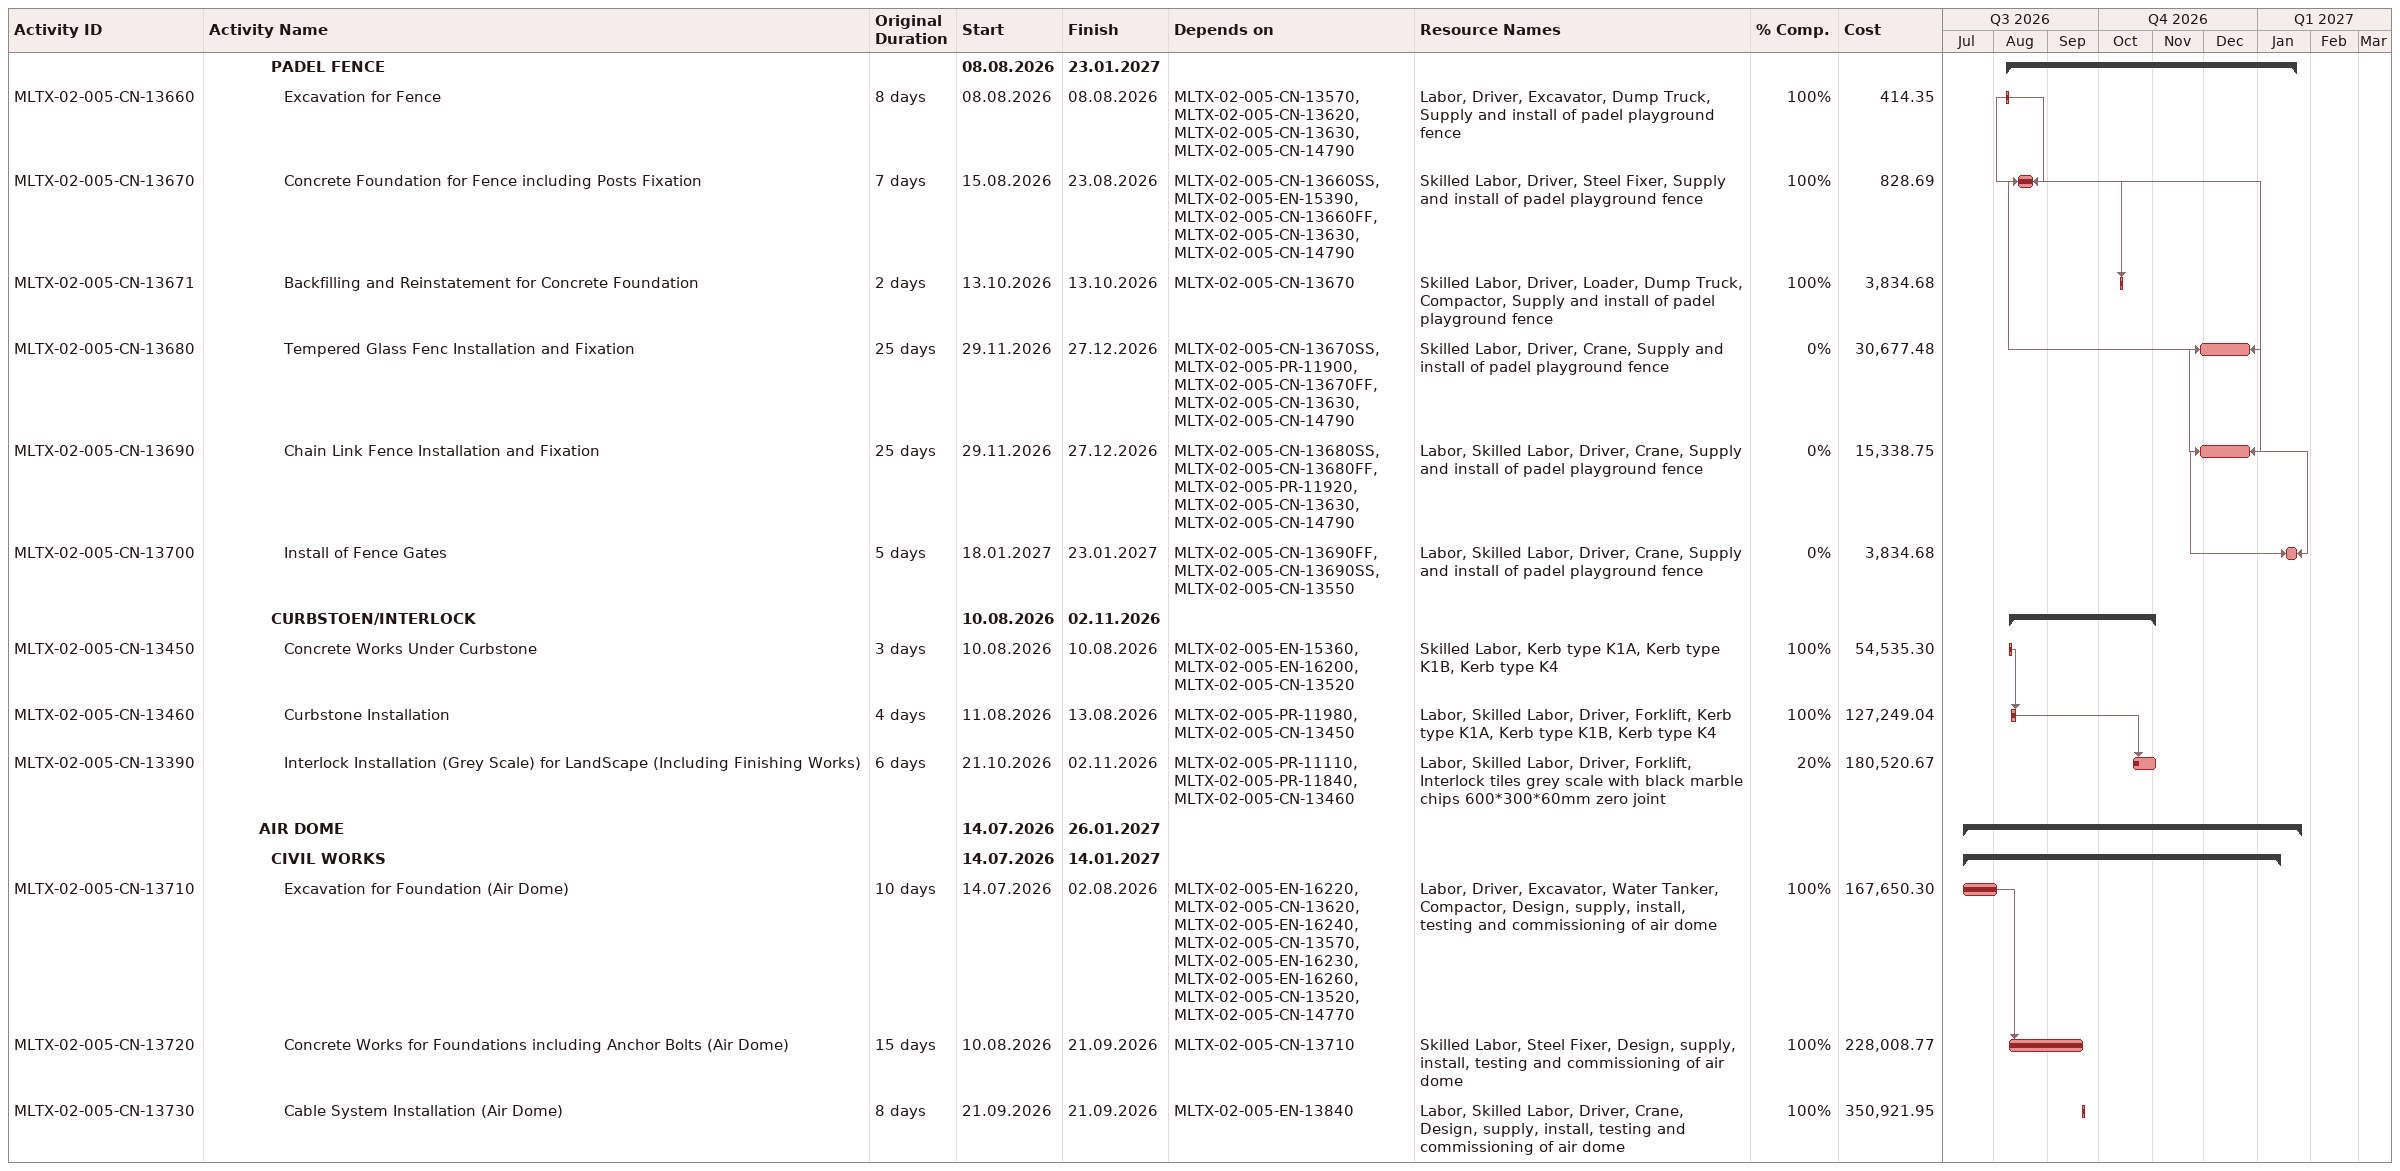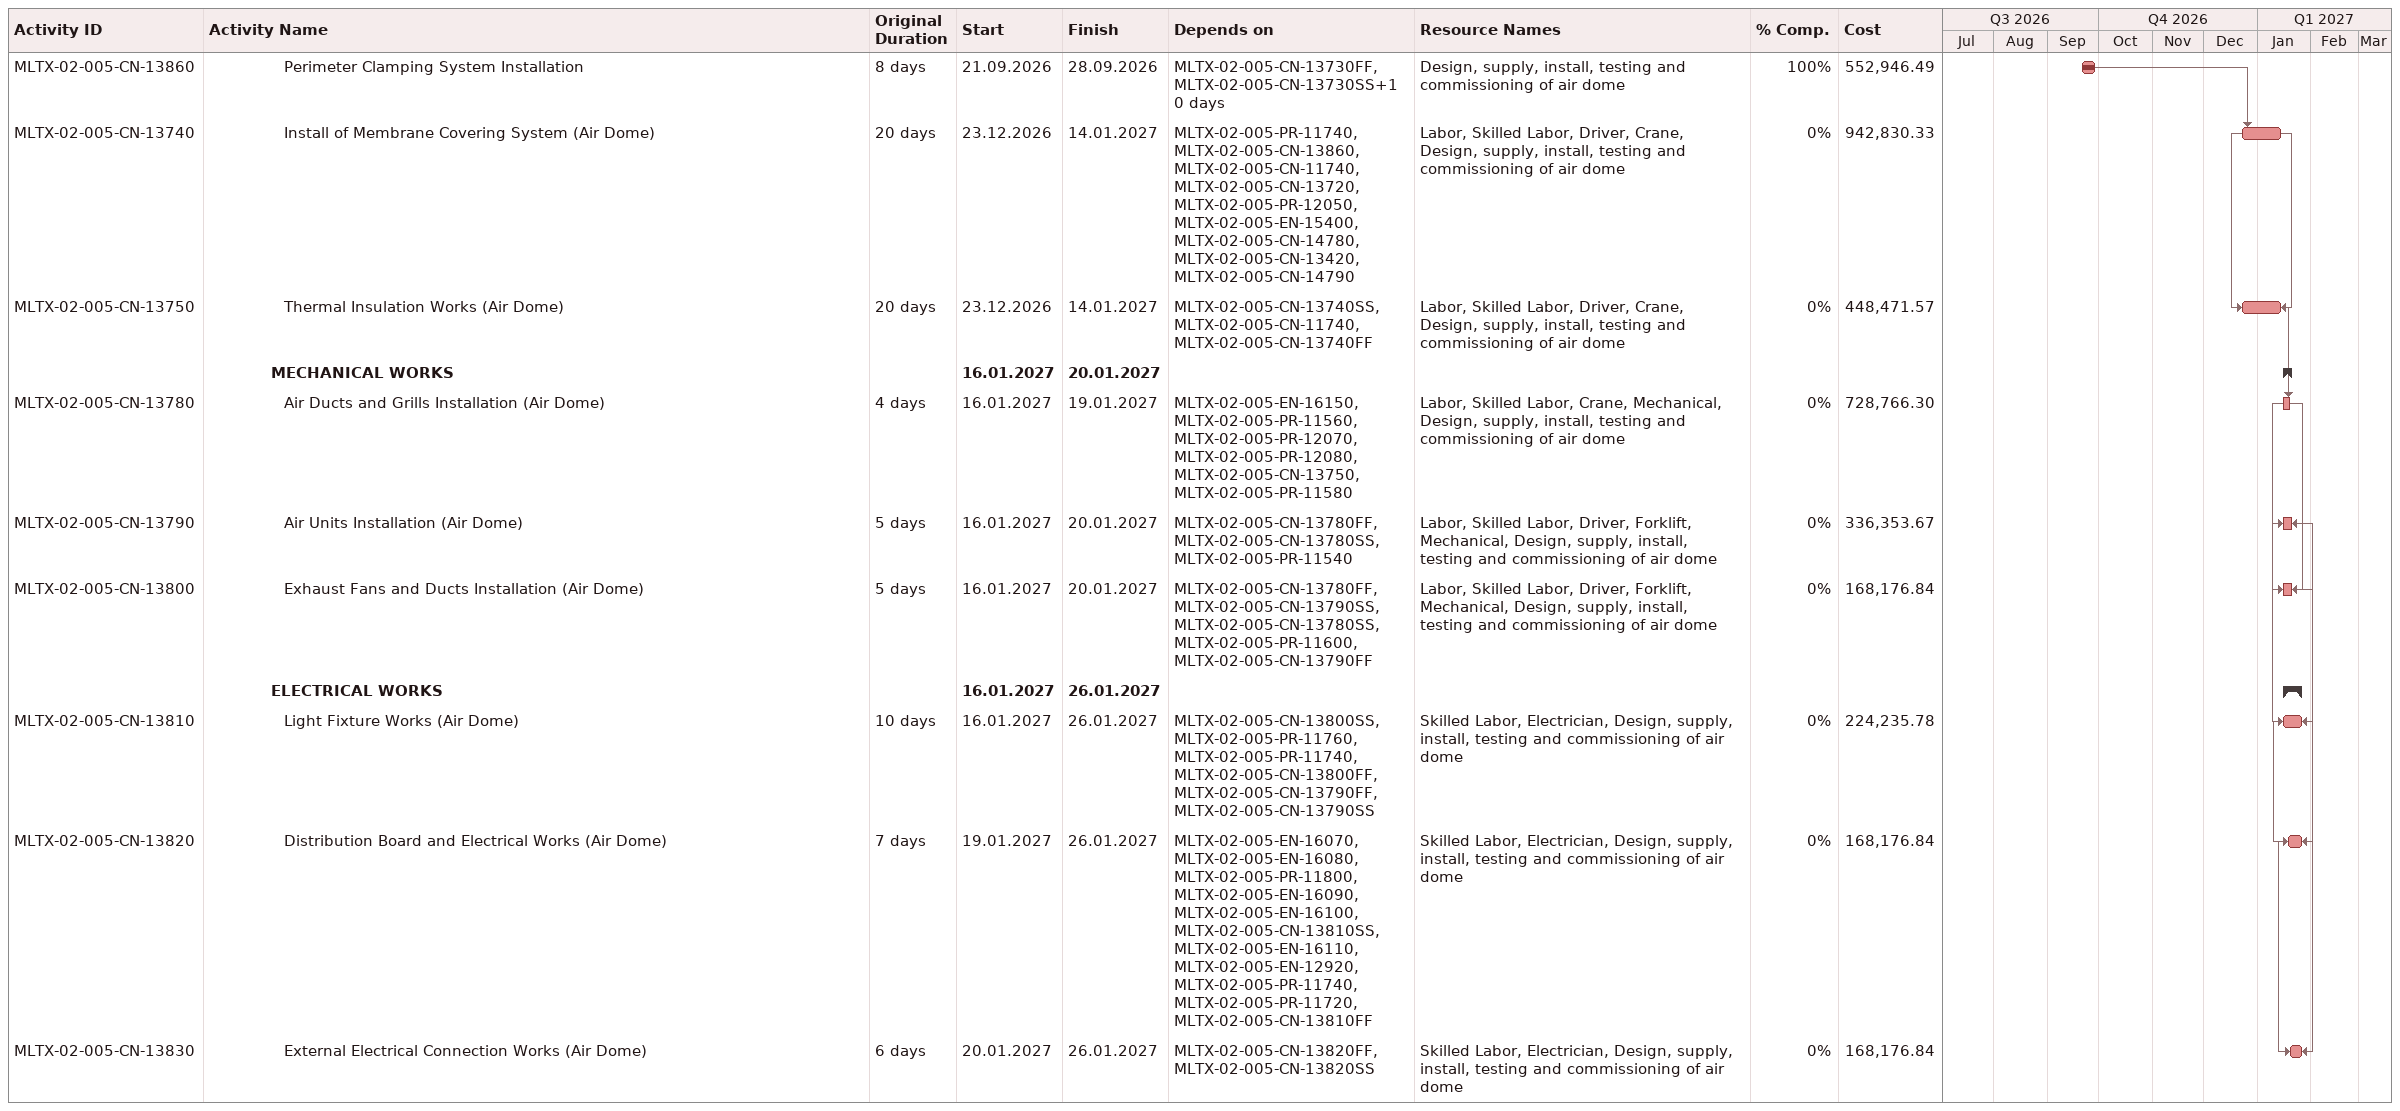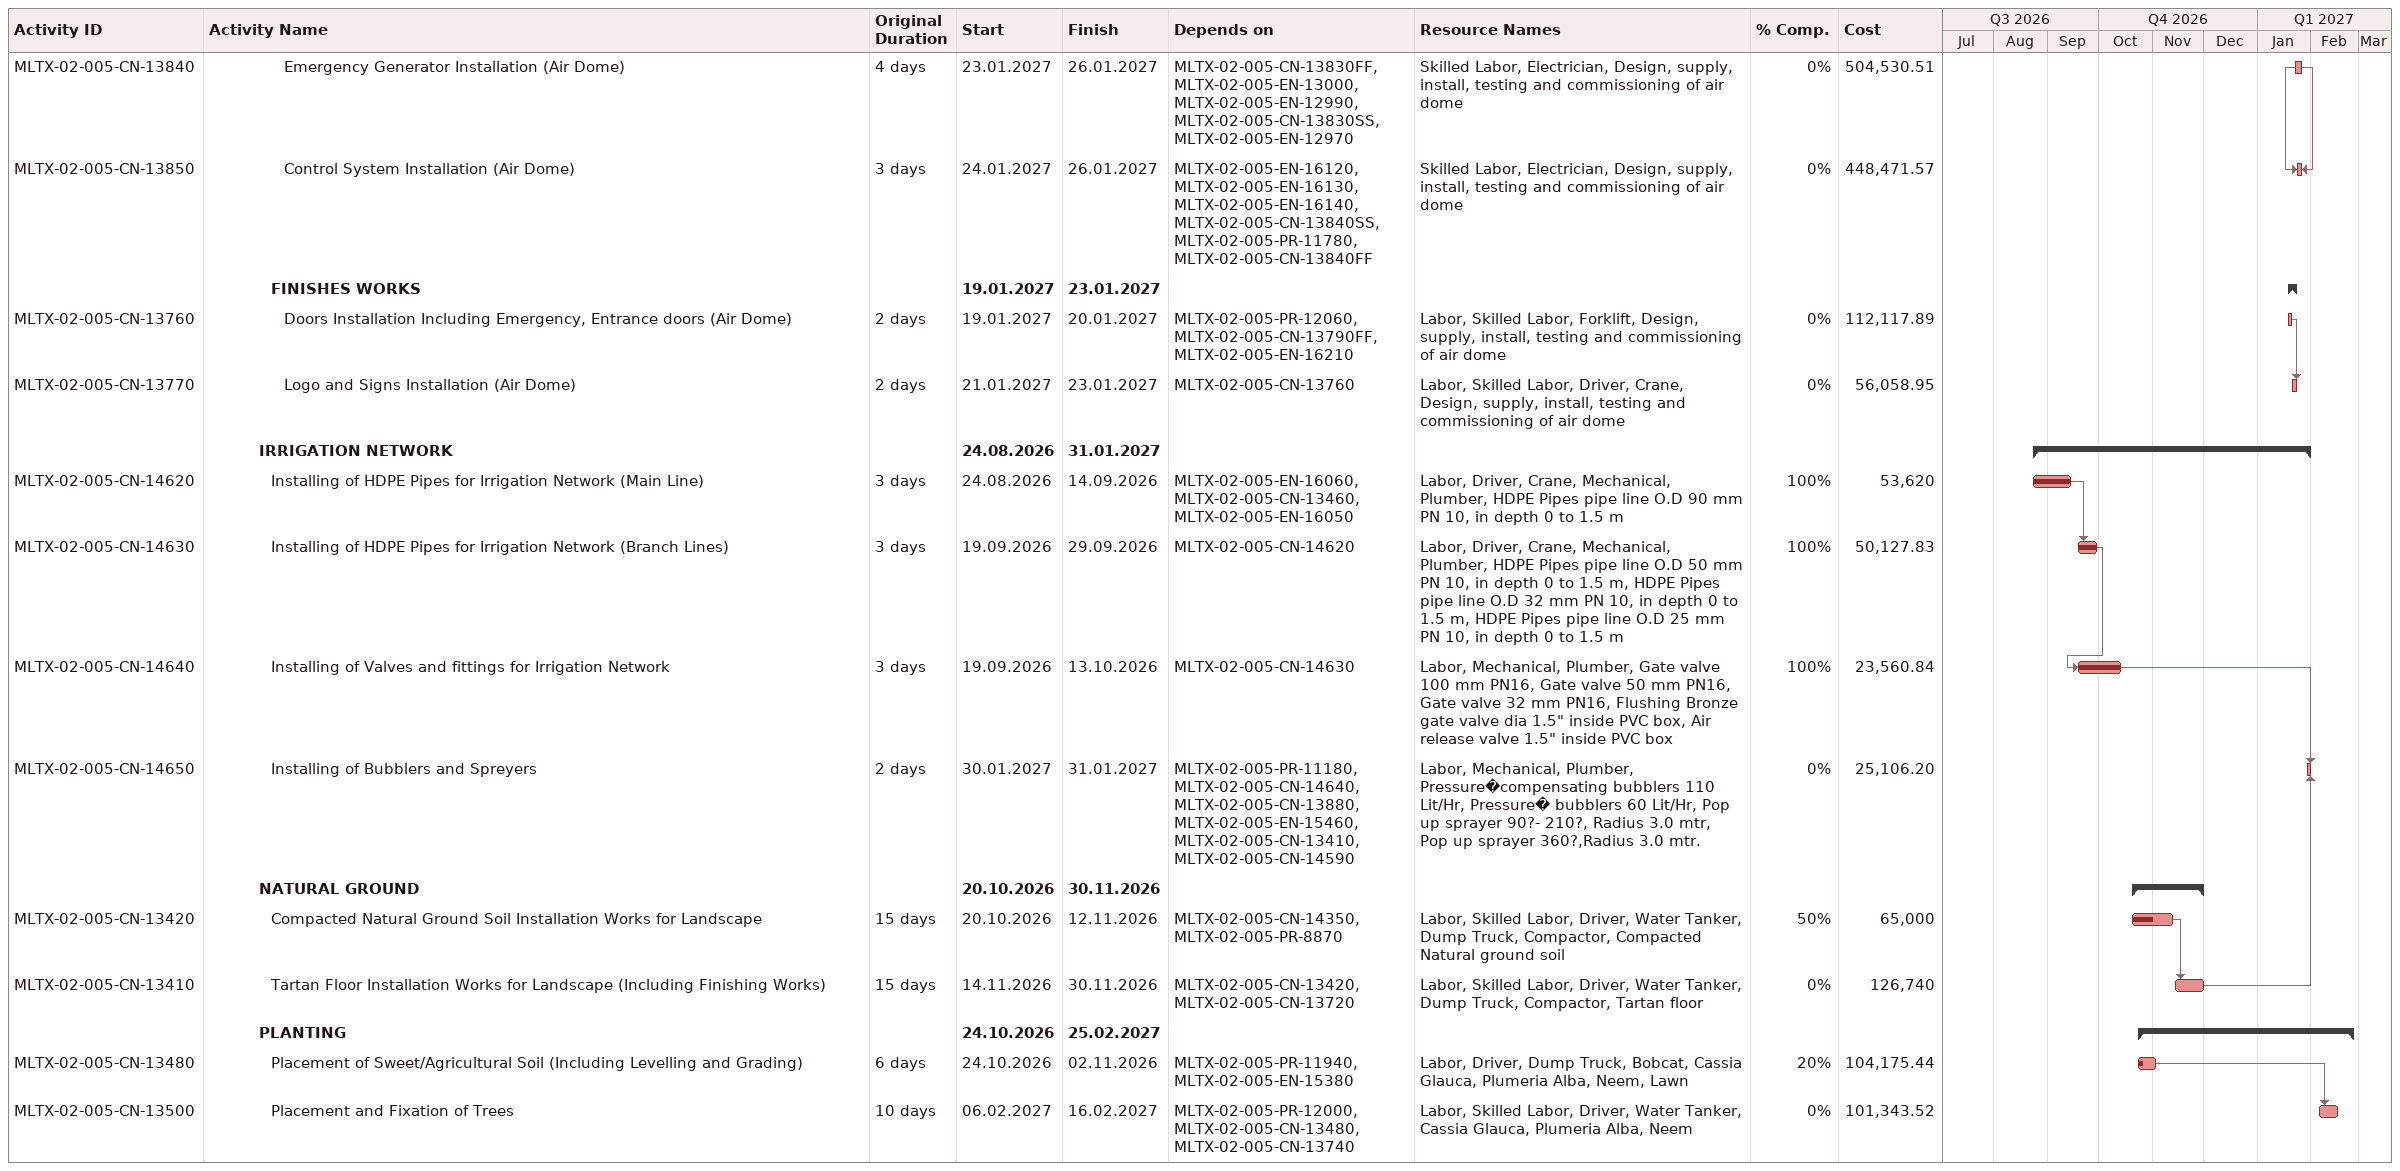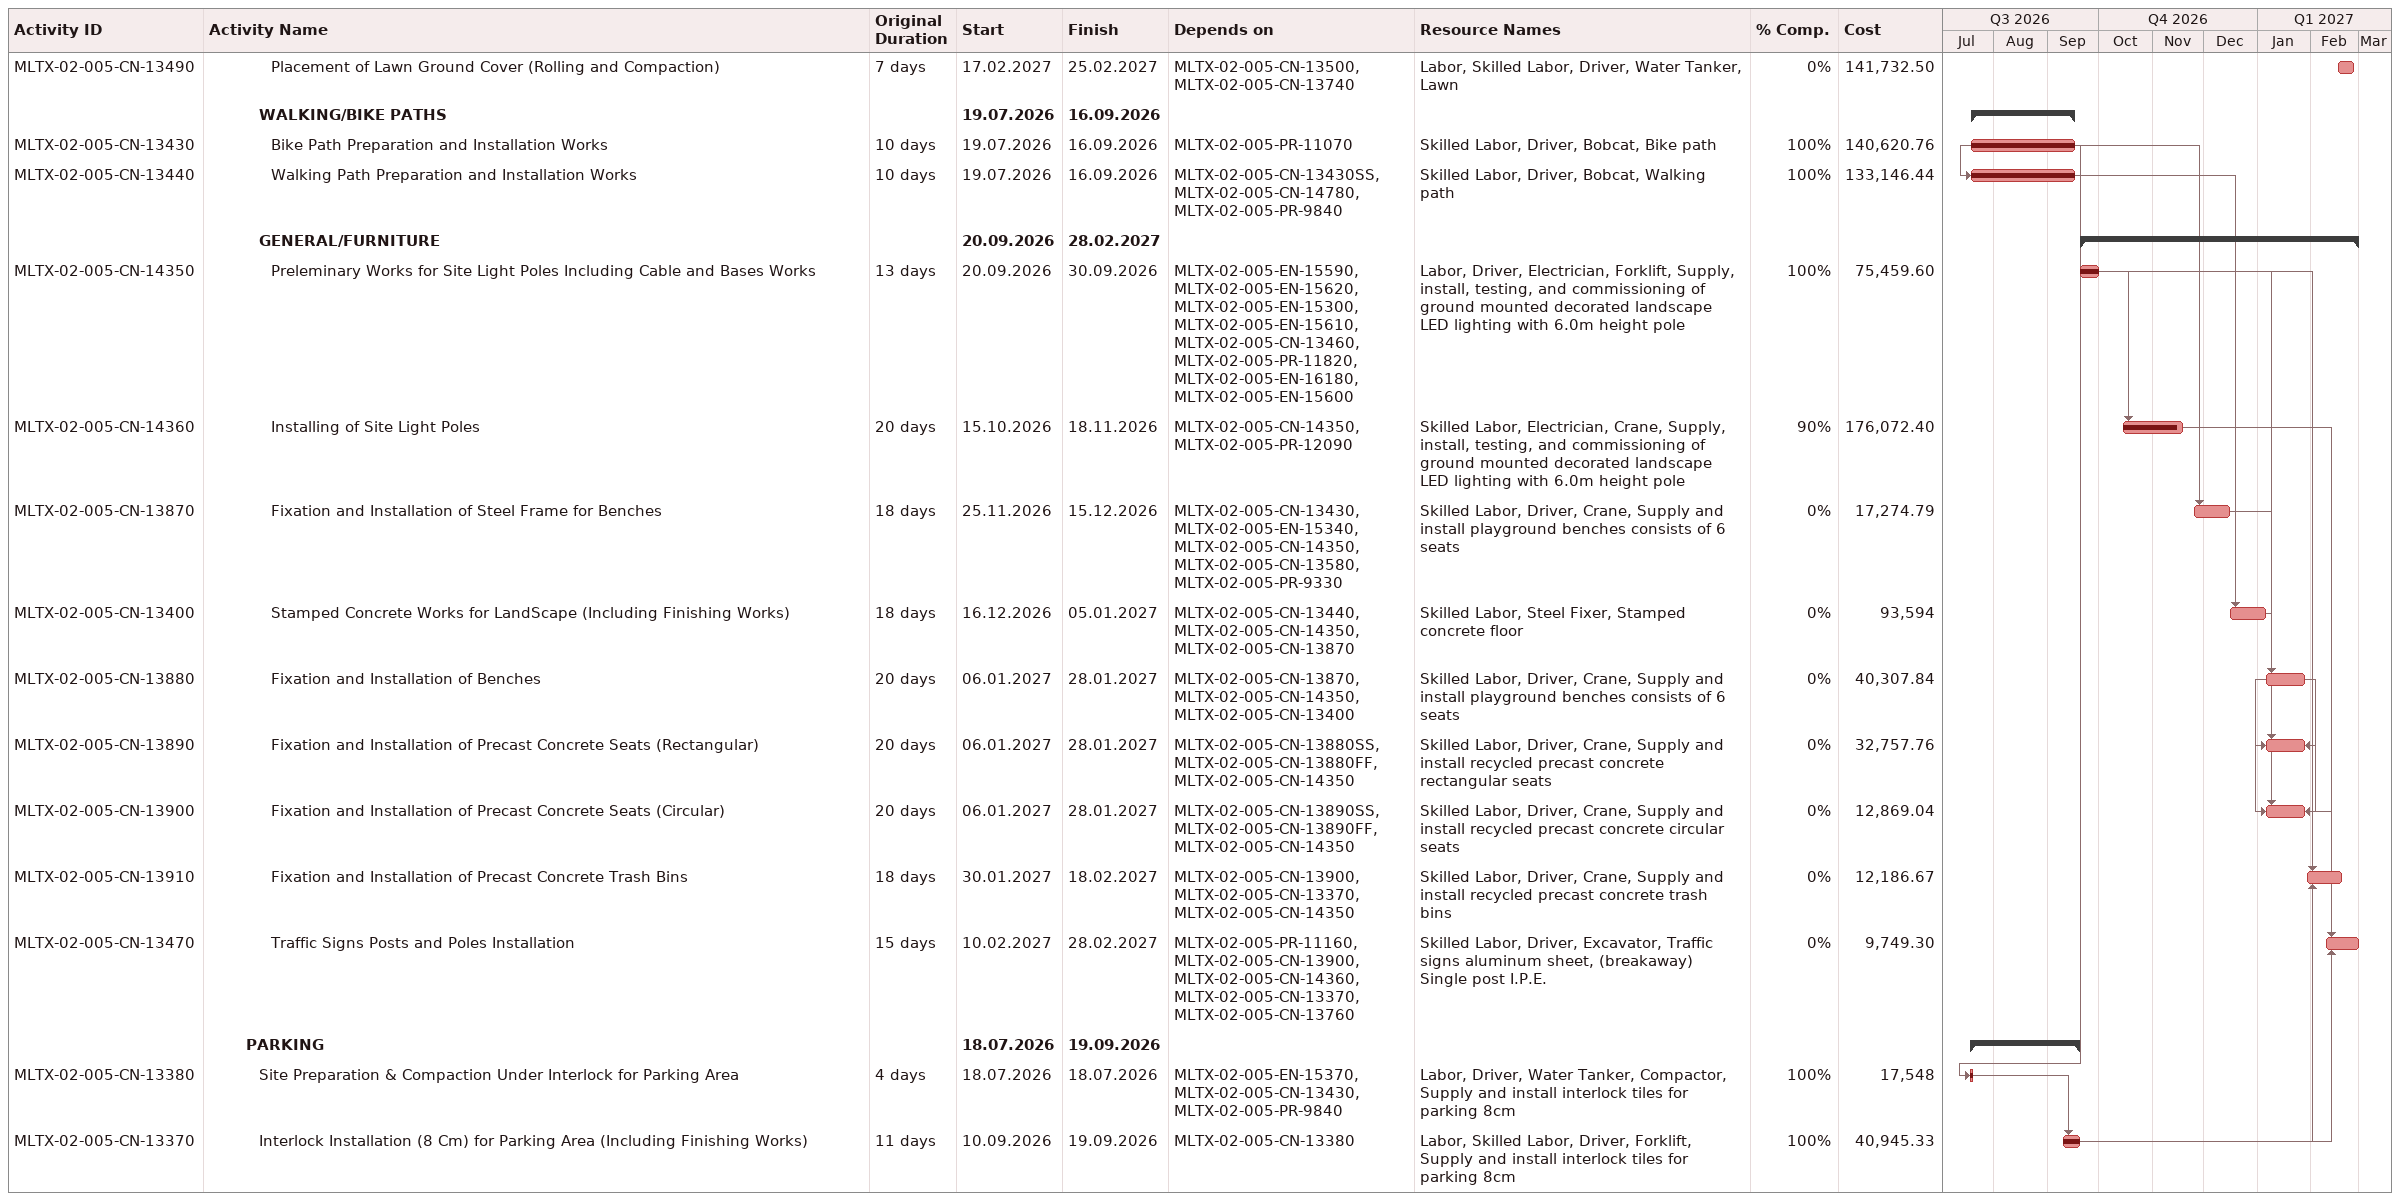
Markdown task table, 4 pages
| ID | Level | Task | Original duration | Start | Finish | Predecessors | Resources | % complete | Cost |
|---|---|---|---|---|---|---|---|---|---|
|  | 6 | **PADEL FENCE** |  | 2026-08-08 | 2027-01-23 |  |  |  |  |
| MLTX-02-005-CN-13660 | 7 | Excavation for Fence | 8d | 2026-08-08 | 2026-08-08 | MLTX-02-005-CN-13570, MLTX-02-005-CN-13620, MLTX-02-005-CN-13630, MLTX-02-005-CN-14790 | Labor, Driver, Excavator, Dump Truck, Supply and install of padel playground fence | 100 | 414.35 |
| MLTX-02-005-CN-13670 | 7 | Concrete Foundation for Fence including Posts Fixation | 7d | 2026-08-15 | 2026-08-23 | MLTX-02-005-CN-13660SS, MLTX-02-005-EN-15390, MLTX-02-005-CN-13660FF, MLTX-02-005-CN-13630, MLTX-02-005-CN-14790 | Skilled Labor, Driver, Steel Fixer, Supply and install of padel playground fence | 100 | 828.69 |
| MLTX-02-005-CN-13671 | 7 | Backfilling and Reinstatement for Concrete Foundation | 2d | 2026-10-13 | 2026-10-13 | MLTX-02-005-CN-13670 | Skilled Labor, Driver, Loader, Dump Truck, Compactor, Supply and install of padel playground fence | 100 | 3834.68 |
| MLTX-02-005-CN-13680 | 7 | Tempered Glass Fenc Installation and Fixation | 25d | 2026-11-29 | 2026-12-27 | MLTX-02-005-CN-13670SS, MLTX-02-005-PR-11900, MLTX-02-005-CN-13670FF, MLTX-02-005-CN-13630, MLTX-02-005-CN-14790 | Skilled Labor, Driver, Crane, Supply and install of padel playground fence | 0 | 30677.48 |
| MLTX-02-005-CN-13690 | 7 | Chain Link Fence Installation and Fixation | 25d | 2026-11-29 | 2026-12-27 | MLTX-02-005-CN-13680SS, MLTX-02-005-CN-13680FF, MLTX-02-005-PR-11920, MLTX-02-005-CN-13630, MLTX-02-005-CN-14790 | Labor, Skilled Labor, Driver, Crane, Supply and install of padel playground fence | 0 | 15338.75 |
| MLTX-02-005-CN-13700 | 7 | Install of Fence Gates | 5d | 2027-01-18 | 2027-01-23 | MLTX-02-005-CN-13690FF, MLTX-02-005-CN-13690SS, MLTX-02-005-CN-13550 | Labor, Skilled Labor, Driver, Crane, Supply and install of padel playground fence | 0 | 3834.68 |
|  | 6 | **CURBSTOEN/INTERLOCK** |  | 2026-08-10 | 2026-11-02 |  |  |  |  |
| MLTX-02-005-CN-13450 | 7 | Concrete Works Under Curbstone | 3d | 2026-08-10 | 2026-08-10 | MLTX-02-005-EN-15360, MLTX-02-005-EN-16200, MLTX-02-005-CN-13520 | Skilled Labor, Kerb type K1A, Kerb type K1B, Kerb type K4 | 100 | 54535.30 |
| MLTX-02-005-CN-13460 | 7 | Curbstone Installation | 4d | 2026-08-11 | 2026-08-13 | MLTX-02-005-PR-11980, MLTX-02-005-CN-13450 | Labor, Skilled Labor, Driver, Forklift, Kerb type K1A, Kerb type K1B, Kerb type K4 | 100 | 127249.04 |
| MLTX-02-005-CN-13390 | 7 | Interlock Installation (Grey Scale) for LandScape (Including Finishing Works) | 6d | 2026-10-21 | 2026-11-02 | MLTX-02-005-PR-11110, MLTX-02-005-PR-11840, MLTX-02-005-CN-13460 | Labor, Skilled Labor, Driver, Forklift, Interlock tiles grey scale with black marble chips 600*300*60mm zero joint | 20 | 180520.67 |
|  | 5 | **AIR DOME** |  | 2026-07-14 | 2027-01-26 |  |  |  |  |
|  | 6 | **CIVIL WORKS** |  | 2026-07-14 | 2027-01-14 |  |  |  |  |
| MLTX-02-005-CN-13710 | 7 | Excavation for Foundation (Air Dome) | 10d | 2026-07-14 | 2026-08-02 | MLTX-02-005-EN-16220, MLTX-02-005-CN-13620, MLTX-02-005-EN-16240, MLTX-02-005-CN-13570, MLTX-02-005-EN-16230, MLTX-02-005-EN-16260, MLTX-02-005-CN-13520, MLTX-02-005-CN-14770 | Labor, Driver, Excavator, Water Tanker, Compactor, Design, supply, install, testing and commissioning of air dome | 100 | 167650.30 |
| MLTX-02-005-CN-13720 | 7 | Concrete Works for Foundations including Anchor Bolts (Air Dome) | 15d | 2026-08-10 | 2026-09-21 | MLTX-02-005-CN-13710 | Skilled Labor, Steel Fixer, Design, supply, install, testing and commissioning of air dome | 100 | 228008.77 |
| MLTX-02-005-CN-13730 | 7 | Cable System Installation (Air Dome) | 8d | 2026-09-21 | 2026-09-21 | MLTX-02-005-EN-13840 | Labor, Skilled Labor, Driver, Crane, Design, supply, install, testing and commissioning of air dome | 100 | 350921.95 |
| MLTX-02-005-CN-13860 | 7 | Perimeter Clamping System Installation | 8d | 2026-09-21 | 2026-09-28 | MLTX-02-005-CN-13730FF, MLTX-02-005-CN-13730SS+10d | Design, supply, install, testing and commissioning of air dome | 100 | 552946.49 |
| MLTX-02-005-CN-13740 | 7 | Install of Membrane Covering System (Air Dome) | 20d | 2026-12-23 | 2027-01-14 | MLTX-02-005-PR-11740, MLTX-02-005-CN-13860, MLTX-02-005-CN-11740, MLTX-02-005-CN-13720, MLTX-02-005-PR-12050, MLTX-02-005-EN-15400, MLTX-02-005-CN-14780, MLTX-02-005-CN-13420, MLTX-02-005-CN-14790 | Labor, Skilled Labor, Driver, Crane, Design, supply, install, testing and commissioning of air dome | 0 | 942830.33 |
| MLTX-02-005-CN-13750 | 7 | Thermal Insulation Works (Air Dome) | 20d | 2026-12-23 | 2027-01-14 | MLTX-02-005-CN-13740SS, MLTX-02-005-CN-11740, MLTX-02-005-CN-13740FF | Labor, Skilled Labor, Driver, Crane, Design, supply, install, testing and commissioning of air dome | 0 | 448471.57 |
|  | 6 | **MECHANICAL WORKS** |  | 2027-01-16 | 2027-01-20 |  |  |  |  |
| MLTX-02-005-CN-13780 | 7 | Air Ducts and Grills Installation (Air Dome) | 4d | 2027-01-16 | 2027-01-19 | MLTX-02-005-EN-16150, MLTX-02-005-PR-11560, MLTX-02-005-PR-12070, MLTX-02-005-PR-12080, MLTX-02-005-CN-13750, MLTX-02-005-PR-11580 | Labor, Skilled Labor, Crane, Mechanical, Design, supply, install, testing and commissioning of air dome | 0 | 728766.30 |
| MLTX-02-005-CN-13790 | 7 | Air Units Installation (Air Dome) | 5d | 2027-01-16 | 2027-01-20 | MLTX-02-005-CN-13780FF, MLTX-02-005-CN-13780SS, MLTX-02-005-PR-11540 | Labor, Skilled Labor, Driver, Forklift, Mechanical, Design, supply, install, testing and commissioning of air dome | 0 | 336353.67 |
| MLTX-02-005-CN-13800 | 7 | Exhaust Fans and Ducts Installation (Air Dome) | 5d | 2027-01-16 | 2027-01-20 | MLTX-02-005-CN-13780FF, MLTX-02-005-CN-13790SS, MLTX-02-005-CN-13780SS, MLTX-02-005-PR-11600, MLTX-02-005-CN-13790FF | Labor, Skilled Labor, Driver, Forklift, Mechanical, Design, supply, install, testing and commissioning of air dome | 0 | 168176.84 |
|  | 6 | **ELECTRICAL WORKS** |  | 2027-01-16 | 2027-01-26 |  |  |  |  |
| MLTX-02-005-CN-13810 | 7 | Light Fixture Works (Air Dome) | 10d | 2027-01-16 | 2027-01-26 | MLTX-02-005-CN-13800SS, MLTX-02-005-PR-11760, MLTX-02-005-PR-11740, MLTX-02-005-CN-13800FF, MLTX-02-005-CN-13790FF, MLTX-02-005-CN-13790SS | Skilled Labor, Electrician, Design, supply, install, testing and commissioning of air dome | 0 | 224235.78 |
| MLTX-02-005-CN-13820 | 7 | Distribution Board and Electrical Works (Air Dome) | 7d | 2027-01-19 | 2027-01-26 | MLTX-02-005-EN-16070, MLTX-02-005-EN-16080, MLTX-02-005-PR-11800, MLTX-02-005-EN-16090, MLTX-02-005-EN-16100, MLTX-02-005-CN-13810SS, MLTX-02-005-EN-16110, MLTX-02-005-EN-12920, MLTX-02-005-PR-11740, MLTX-02-005-PR-11720, MLTX-02-005-CN-13810FF | Skilled Labor, Electrician, Design, supply, install, testing and commissioning of air dome | 0 | 168176.84 |
| MLTX-02-005-CN-13830 | 7 | External Electrical Connection Works (Air Dome) | 6d | 2027-01-20 | 2027-01-26 | MLTX-02-005-CN-13820FF, MLTX-02-005-CN-13820SS | Skilled Labor, Electrician, Design, supply, install, testing and commissioning of air dome | 0 | 168176.84 |
| MLTX-02-005-CN-13840 | 7 | Emergency Generator Installation (Air Dome) | 4d | 2027-01-23 | 2027-01-26 | MLTX-02-005-CN-13830FF, MLTX-02-005-EN-13000, MLTX-02-005-EN-12990, MLTX-02-005-CN-13830SS, MLTX-02-005-EN-12970 | Skilled Labor, Electrician, Design, supply, install, testing and commissioning of air dome | 0 | 504530.51 |
| MLTX-02-005-CN-13850 | 7 | Control System Installation (Air Dome) | 3d | 2027-01-24 | 2027-01-26 | MLTX-02-005-EN-16120, MLTX-02-005-EN-16130, MLTX-02-005-EN-16140, MLTX-02-005-CN-13840SS, MLTX-02-005-PR-11780, MLTX-02-005-CN-13840FF | Skilled Labor, Electrician, Design, supply, install, testing and commissioning of air dome | 0 | 448471.57 |
|  | 6 | **FINISHES WORKS** |  | 2027-01-19 | 2027-01-23 |  |  |  |  |
| MLTX-02-005-CN-13760 | 7 | Doors Installation Including Emergency, Entrance doors (Air Dome) | 2d | 2027-01-19 | 2027-01-20 | MLTX-02-005-PR-12060, MLTX-02-005-CN-13790FF, MLTX-02-005-EN-16210 | Labor, Skilled Labor, Forklift, Design, supply, install, testing and commissioning of air dome | 0 | 112117.89 |
| MLTX-02-005-CN-13770 | 7 | Logo and Signs Installation (Air Dome) | 2d | 2027-01-21 | 2027-01-23 | MLTX-02-005-CN-13760 | Labor, Skilled Labor, Driver, Crane, Design, supply, install, testing and commissioning of air dome | 0 | 56058.95 |
|  | 5 | **IRRIGATION NETWORK** |  | 2026-08-24 | 2027-01-31 |  |  |  |  |
| MLTX-02-005-CN-14620 | 6 | Installing of HDPE Pipes for Irrigation Network (Main Line) | 3d | 2026-08-24 | 2026-09-14 | MLTX-02-005-EN-16060, MLTX-02-005-CN-13460, MLTX-02-005-EN-16050 | Labor, Driver, Crane, Mechanical, Plumber, HDPE Pipes pipe line O.D 90 mm PN 10, in depth 0 to 1.5 m | 100 | 53620 |
| MLTX-02-005-CN-14630 | 6 | Installing of HDPE Pipes for Irrigation Network (Branch Lines) | 3d | 2026-09-19 | 2026-09-29 | MLTX-02-005-CN-14620 | Labor, Driver, Crane, Mechanical, Plumber, HDPE Pipes pipe line O.D 50 mm PN 10, in depth 0 to 1.5 m, HDPE Pipes pipe line O.D 32 mm PN 10, in depth 0 to 1.5 m, HDPE Pipes pipe line O.D 25 mm PN 10, in depth 0 to 1.5 m | 100 | 50127.83 |
| MLTX-02-005-CN-14640 | 6 | Installing of Valves and fittings for Irrigation Network | 3d | 2026-09-19 | 2026-10-13 | MLTX-02-005-CN-14630 | Labor, Mechanical, Plumber, Gate valve 100 mm PN16, Gate valve 50 mm PN16, Gate valve 32 mm PN16, Flushing Bronze gate valve dia 1.5" inside PVC box, Air release valve 1.5" inside PVC box | 100 | 23560.84 |
| MLTX-02-005-CN-14650 | 6 | Installing of Bubblers and Spreyers | 2d | 2027-01-30 | 2027-01-31 | MLTX-02-005-PR-11180, MLTX-02-005-CN-14640, MLTX-02-005-CN-13880, MLTX-02-005-EN-15460, MLTX-02-005-CN-13410, MLTX-02-005-CN-14590 | Labor, Mechanical, Plumber, Pressure�compensating bubblers 110 Lit/Hr, Pressure� bubblers 60 Lit/Hr, Pop up sprayer 90?- 210?, Radius 3.0 mtr, Pop up sprayer 360?,Radius 3.0 mtr. | 0 | 25106.20 |
|  | 5 | **NATURAL GROUND** |  | 2026-10-20 | 2026-11-30 |  |  |  |  |
| MLTX-02-005-CN-13420 | 6 | Compacted Natural Ground Soil Installation Works for Landscape | 15d | 2026-10-20 | 2026-11-12 | MLTX-02-005-CN-14350, MLTX-02-005-PR-8870 | Labor, Skilled Labor, Driver, Water Tanker, Dump Truck, Compactor, Compacted Natural ground soil | 50 | 65000 |
| MLTX-02-005-CN-13410 | 6 | Tartan Floor Installation Works for Landscape (Including Finishing Works) | 15d | 2026-11-14 | 2026-11-30 | MLTX-02-005-CN-13420, MLTX-02-005-CN-13720 | Labor, Skilled Labor, Driver, Water Tanker, Dump Truck, Compactor, Tartan floor | 0 | 126740 |
|  | 5 | **PLANTING** |  | 2026-10-24 | 2027-02-25 |  |  |  |  |
| MLTX-02-005-CN-13480 | 6 | Placement of Sweet/Agricultural Soil (Including Levelling and Grading) | 6d | 2026-10-24 | 2026-11-02 | MLTX-02-005-PR-11940, MLTX-02-005-EN-15380 | Labor, Driver, Dump Truck, Bobcat, Cassia Glauca, Plumeria Alba, Neem, Lawn | 20 | 104175.44 |
| MLTX-02-005-CN-13500 | 6 | Placement and Fixation of Trees | 10d | 2027-02-06 | 2027-02-16 | MLTX-02-005-PR-12000, MLTX-02-005-CN-13480, MLTX-02-005-CN-13740 | Labor, Skilled Labor, Driver, Water Tanker, Cassia Glauca, Plumeria Alba, Neem | 0 | 101343.52 |
| MLTX-02-005-CN-13490 | 6 | Placement of Lawn Ground Cover (Rolling and Compaction) | 7d | 2027-02-17 | 2027-02-25 | MLTX-02-005-CN-13500, MLTX-02-005-CN-13740 | Labor, Skilled Labor, Driver, Water Tanker, Lawn | 0 | 141732.50 |
|  | 5 | **WALKING/BIKE PATHS** |  | 2026-07-19 | 2026-09-16 |  |  |  |  |
| MLTX-02-005-CN-13430 | 6 | Bike Path Preparation and Installation Works | 10d | 2026-07-19 | 2026-09-16 | MLTX-02-005-PR-11070 | Skilled Labor, Driver, Bobcat, Bike path | 100 | 140620.76 |
| MLTX-02-005-CN-13440 | 6 | Walking Path Preparation and Installation Works | 10d | 2026-07-19 | 2026-09-16 | MLTX-02-005-CN-13430SS, MLTX-02-005-CN-14780, MLTX-02-005-PR-9840 | Skilled Labor, Driver, Bobcat, Walking path | 100 | 133146.44 |
|  | 5 | **GENERAL/FURNITURE** |  | 2026-09-20 | 2027-02-28 |  |  |  |  |
| MLTX-02-005-CN-14350 | 6 | Preleminary Works for Site Light Poles Including Cable and Bases Works | 13d | 2026-09-20 | 2026-09-30 | MLTX-02-005-EN-15590, MLTX-02-005-EN-15620, MLTX-02-005-EN-15300, MLTX-02-005-EN-15610, MLTX-02-005-CN-13460, MLTX-02-005-PR-11820, MLTX-02-005-EN-16180, MLTX-02-005-EN-15600 | Labor, Driver, Electrician, Forklift, Supply, install, testing, and commissioning of ground mounted decorated landscape LED lighting with 6.0m height pole | 100 | 75459.60 |
| MLTX-02-005-CN-14360 | 6 | Installing of Site Light Poles | 20d | 2026-10-15 | 2026-11-18 | MLTX-02-005-CN-14350, MLTX-02-005-PR-12090 | Skilled Labor, Electrician, Crane, Supply, install, testing, and commissioning of ground mounted decorated landscape LED lighting with 6.0m height pole | 90 | 176072.40 |
| MLTX-02-005-CN-13870 | 6 | Fixation and Installation of Steel Frame for Benches | 18d | 2026-11-25 | 2026-12-15 | MLTX-02-005-CN-13430, MLTX-02-005-EN-15340, MLTX-02-005-CN-14350, MLTX-02-005-CN-13580, MLTX-02-005-PR-9330 | Skilled Labor, Driver, Crane, Supply and install playground benches consists of 6 seats | 0 | 17274.79 |
| MLTX-02-005-CN-13400 | 6 | Stamped Concrete Works for LandScape (Including Finishing Works) | 18d | 2026-12-16 | 2027-01-05 | MLTX-02-005-CN-13440, MLTX-02-005-CN-14350, MLTX-02-005-CN-13870 | Skilled Labor, Steel Fixer, Stamped concrete floor | 0 | 93594 |
| MLTX-02-005-CN-13880 | 6 | Fixation and Installation of Benches | 20d | 2027-01-06 | 2027-01-28 | MLTX-02-005-CN-13870, MLTX-02-005-CN-14350, MLTX-02-005-CN-13400 | Skilled Labor, Driver, Crane, Supply and install playground benches consists of 6 seats | 0 | 40307.84 |
| MLTX-02-005-CN-13890 | 6 | Fixation and Installation of Precast Concrete Seats (Rectangular) | 20d | 2027-01-06 | 2027-01-28 | MLTX-02-005-CN-13880SS, MLTX-02-005-CN-13880FF, MLTX-02-005-CN-14350 | Skilled Labor, Driver, Crane, Supply and install recycled precast concrete rectangular seats | 0 | 32757.76 |
| MLTX-02-005-CN-13900 | 6 | Fixation and Installation of Precast Concrete Seats (Circular) | 20d | 2027-01-06 | 2027-01-28 | MLTX-02-005-CN-13890SS, MLTX-02-005-CN-13890FF, MLTX-02-005-CN-14350 | Skilled Labor, Driver, Crane, Supply and install recycled precast concrete circular seats | 0 | 12869.04 |
| MLTX-02-005-CN-13910 | 6 | Fixation and Installation of Precast Concrete Trash Bins | 18d | 2027-01-30 | 2027-02-18 | MLTX-02-005-CN-13900, MLTX-02-005-CN-13370, MLTX-02-005-CN-14350 | Skilled Labor, Driver, Crane, Supply and install recycled precast concrete trash bins | 0 | 12186.67 |
| MLTX-02-005-CN-13470 | 6 | Traffic Signs Posts and Poles Installation | 15d | 2027-02-10 | 2027-02-28 | MLTX-02-005-PR-11160, MLTX-02-005-CN-13900, MLTX-02-005-CN-14360, MLTX-02-005-CN-13370, MLTX-02-005-CN-13760 | Skilled Labor, Driver, Excavator, Traffic signs aluminum sheet, (breakaway) Single post I.P.E. | 0 | 9749.30 |
|  | 4 | **PARKING** |  | 2026-07-18 | 2026-09-19 |  |  |  |  |
| MLTX-02-005-CN-13380 | 5 | Site Preparation & Compaction Under Interlock for Parking Area | 4d | 2026-07-18 | 2026-07-18 | MLTX-02-005-EN-15370, MLTX-02-005-CN-13430, MLTX-02-005-PR-9840 | Labor, Driver, Water Tanker, Compactor, Supply and install interlock tiles for parking 8cm | 100 | 17548 |
| MLTX-02-005-CN-13370 | 5 | Interlock Installation (8 Cm) for Parking Area (Including Finishing Works) | 11d | 2026-09-10 | 2026-09-19 | MLTX-02-005-CN-13380 | Labor, Skilled Labor, Driver, Forklift, Supply and install interlock tiles for parking 8cm | 100 | 40945.33 |
